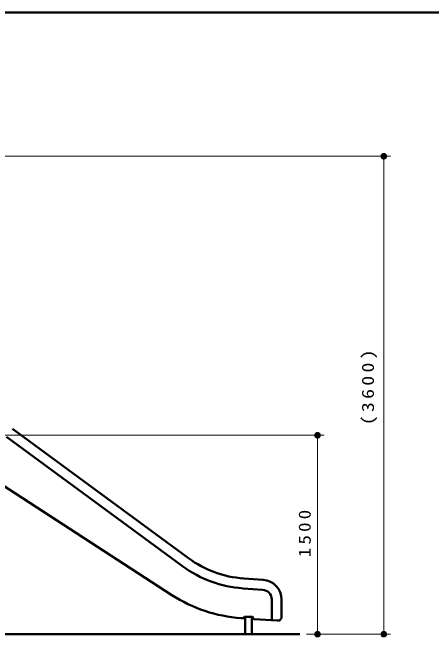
# Model space of a CAD drawing. Units: millimetres on the paper, scale 1:50. Extents: x -365 to 0, y -594 to 257.
# Drawn here: x -194 to -130.8, y -134.3 to -40 of the extents above; entities that cross this region are included whole.
import ezdxf

# ---------------------------------------------------------------- set-up
doc = ezdxf.new("R2010")
doc.units = ezdxf.units.MM
doc.layers.add('LY_1', color=140, linetype='Continuous', lineweight=50)
doc.styles.add('ＭＳ ゴシック', font='')
doc.styles.get('ＭＳ ゴシック').set_extended_font_data('MS Gothic')

# ---------------------------------------------------------------- blocks, each defined once
blk = doc.blocks.new('filled_dot')
at = {"color": 0, "linetype": 'Continuous', "lineweight": -2, "const_width": 1.25}
blk.add_lwpolyline([(-0.625, 0, 1), (0.625, 0, 1)], format="xyb", close=True, dxfattribs=at)

msp = doc.modelspace()

# ---------------------------------------------------------------- linework, layer by layer
at = {"layer": 'LY_1', "color": 7}
for p, q in [((0, -40), (-365, -40)), ((-150.658, -133.773), (-298.102, -133.773))]:
    msp.add_line(p, q, dxfattribs=at)
at = {"layer": 'LY_1', "color": 7, "lineweight": 13}
for p, q in [((-217.617, -61.683), (-136.984, -61.683)), ((-137.984, -61.683), (-137.984, -133.773)), ((-210.776, -103.773), (-146.984, -103.773)), ((-147.984, -103.773), (-147.984, -133.773)), ((-149.658, -133.773), (-136.984, -133.773))]:
    msp.add_line(p, q, dxfattribs=at)
at = {"layer": 'LY_1'}
for p, q in [((-167.47, -122.299), (-194.009, -102.815)), ((-168.357, -123.509), (-194.897, -104.024)), ((-199.611, -108.665), (-169.96, -127.868)), ((-159.117, -125.363), (-156.187, -125.568)), ((-159.221, -126.859), (-156.291, -127.064)), ((-154.896, -128.561), (-154.896, -131.486)), ((-153.396, -128.561), (-153.396, -131.134)), ((-159.535, -131.349), (-159.16, -131.375)), ((-159.096, -131.273), (-159.096, -131.315)), ((-158.996, -131.173), (-157.796, -131.173)), ((-158.896, -131.173), (-158.896, -133.773)), ((-158.896, -131.173), (-158.896, -131.293)), ((-157.896, -131.173), (-157.896, -133.773)), ((-157.896, -131.173), (-157.896, -131.293)), ((-157.696, -131.273), (-157.696, -131.384)), ((-157.603, -131.484), (-154.038, -131.733))]:
    msp.add_line(p, q, dxfattribs=at)
for centre, radius, start, end in [((-158.001, -109.402), 16, 233.71473, 266), ((-158.001, -109.402), 17.5, 233.71473, 266), ((-156.396, -128.561), 3, 0, 86), ((-156.396, -128.561), 1.5, 0, 86), ((-158.001, -109.402), 22, 237.07173, 266), ((-159.156, -131.315), 0.06, 266, 0), ((-158.996, -131.273), 0.1, 90, 180), ((-157.796, -131.273), 0.1, 0, 90), ((-157.596, -131.384), 0.1, 180, 266), ((-154.696, -131.486), 0.2, 180, 266), ((-153.996, -131.134), 0.6, 266, 0)]:
    msp.add_arc(centre, radius, start, end, dxfattribs=at)

# ---------------------------------------------------------------- block references
at = {"layer": 'LY_1', "color": 7, "lineweight": 13, "xscale": 0.4, "yscale": 0.4}
for p, rotation in [((-137.984, -61.683), 270), ((-147.984, -103.773), 270), ((-147.984, -133.773), 90), ((-137.984, -133.773), 90)]:
    msp.add_blockref('filled_dot', p, dxfattribs=dict(at, rotation=rotation))

# ---------------------------------------------------------------- texts
at = {"layer": 'LY_1', "color": 7, "char_height": 1.833, "attachment_point": 8, "rotation": 90, "style": 'ＭＳ ゴシック'}
for s, insert in [('\\T1.33;\\W1.2;(3600)', (-138.984, -96.296)), ('\\T1.33;\\W1.15;1500', (-148.984, -118.352))]:
    msp.add_mtext(s, dxfattribs=dict(at, insert=insert))

doc.saveas('drawing.dxf')
